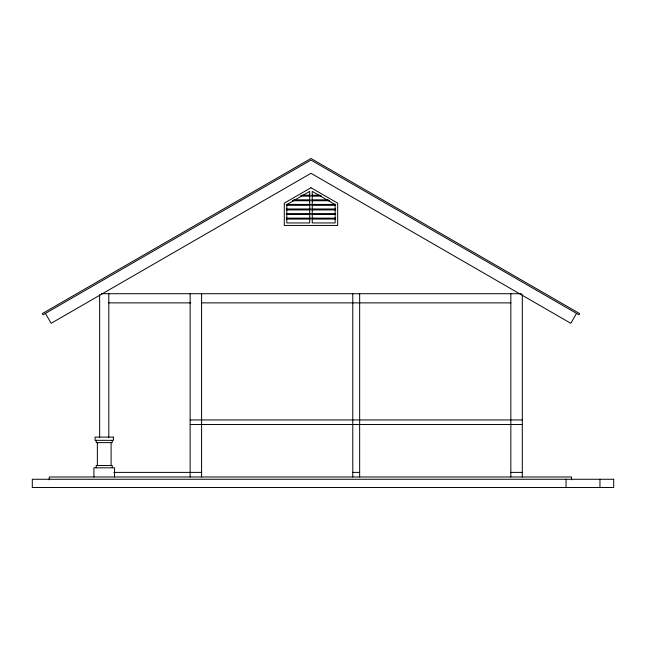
<?xml version="1.0" encoding="UTF-8"?>
<svg xmlns="http://www.w3.org/2000/svg" width="646" height="646" viewBox="0 0 646 646"><rect width="100%" height="100%" fill="white"/><g stroke="black" fill="none" stroke-linecap="round" stroke-linejoin="round"><path stroke-width="0.97" d="M576.539 313.391L570.806 323.315L310.976 173.298L51.139 323.315L45.406 313.391M287.147 204.411L293.494 200.744M295.085 199.824L301.432 196.158M303.022 195.245L309.717 191.386L309.717 195.245M101.479 293.72L521.346 293.72M108.665 302.877L190.748 302.877M201.512 302.877L510.841 302.877M190.134 419.94L522.299 419.94M190.134 424.519L522.299 424.519M113.833 472.396L201.584 472.396M352.781 472.396L359.652 472.396M510.841 472.396L522.299 472.396M318.922 195.245L312.236 191.386L312.236 195.245M320.513 196.158L326.86 199.824M328.451 200.744L334.798 204.411M599.956 479.267L599.956 487.52M571.548 479.857L571.548 476.982L49.249 476.982L49.249 479.857M566.049 479.267L566.049 487.52M522.299 294.721L522.299 476.982M510.841 293.72L510.841 476.982M359.652 293.72L359.652 476.982M352.781 293.72L352.781 476.982M335.137 205.323L335.137 208.989M335.137 209.91L335.137 213.576M335.137 214.488L335.137 218.154M335.137 219.067L335.137 222.935L312.236 222.935L312.236 219.067M312.236 196.158L312.236 199.824M312.236 200.744L312.236 204.411M312.236 205.323L312.236 208.989M312.236 209.91L312.236 213.576M312.236 214.488L312.236 218.154M309.717 196.158L309.717 199.824M309.717 200.744L309.717 204.411M309.717 205.323L309.717 208.989M309.717 209.91L309.717 213.576M309.717 214.488L309.717 218.154M309.717 219.067L309.717 222.935L286.808 222.935L286.808 219.067M286.808 205.323L286.808 208.989M286.808 209.91L286.808 213.576M286.808 214.488L286.808 218.154M201.584 293.72L201.584 476.982M190.134 293.72L190.134 476.982M114.536 476.982L114.536 467.817L93.92 467.817L93.92 476.982M112.251 440.33L112.251 442.615L96.214 442.615L96.214 440.33M112.251 467.817L112.251 465.524L96.214 465.524L96.214 467.817M111.104 442.615L111.104 465.524M108.811 293.72L108.811 437.261M99.645 294.721L99.645 437.261M97.36 442.615L97.36 465.524M579.607 313.576L578.921 314.772L310.976 160.071L43.032 314.772L42.337 313.576L310.976 158.48L579.607 313.576M310.976 187.744L284.288 203.151L284.288 225.454L337.664 225.454L337.664 203.151L310.976 187.744M294.172 199.824L292.581 200.744L310.169 200.744L310.169 199.824L294.172 199.824M302.102 195.245L300.519 196.158L310.169 196.158L310.169 195.245L302.102 195.245M319.843 195.245L311.776 195.245L311.776 196.158L321.425 196.158L319.843 195.245M327.78 199.824L311.776 199.824L311.776 200.744L329.363 200.744L327.78 199.824M310.169 204.411L286.348 204.411L286.348 205.323L310.169 205.323L310.169 204.411M335.597 204.411L311.776 204.411L311.776 205.323L335.597 205.323L335.597 204.411M310.169 208.989L286.348 208.989L286.348 209.91L310.169 209.91L310.169 208.989M335.597 208.989L311.776 208.989L311.776 209.91L335.597 209.91L335.597 208.989M310.169 213.576L286.348 213.576L286.348 214.488L310.169 214.488L310.169 213.576M335.597 213.576L311.776 213.576L311.776 214.488L335.597 214.488L335.597 213.576M310.169 218.154L286.348 218.154L286.348 219.067L310.169 219.067L310.169 218.154M335.597 218.154L311.776 218.154L311.776 219.067L335.597 219.067L335.597 218.154M113.397 437.116L95.067 437.116L95.067 440.33L113.397 440.33L113.397 437.116M613.7 479.267L32.3 479.267L32.3 487.52L613.7 487.52L613.7 479.267"/></g></svg>
